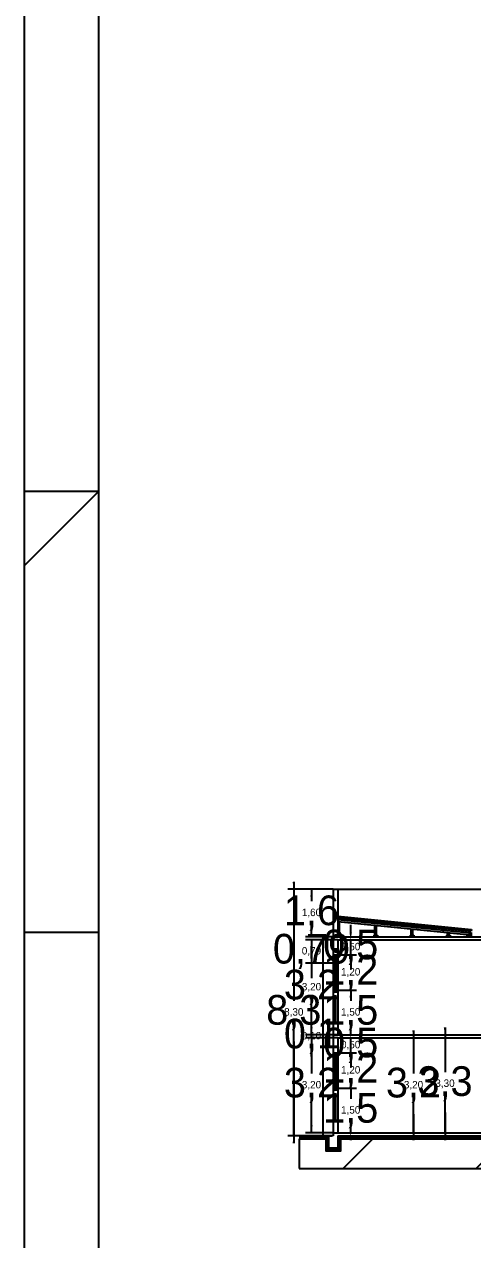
# Model space of a CAD drawing. Header units: metres. Extents: x -999 to 3200, y -1400 to 5056.
# Drawn here: x 1280.53 to 1295.63, y 4598.09 to 4639.01 of the extents above; entities that cross this region are included whole.
import ezdxf

# ---------------------------------------------------------------- set-up
doc = ezdxf.new("R2010")
doc.units = ezdxf.units.M
for name, color, linetype, true_color in [('1', 7, 'Continuous', 0x000001), ('PAREDE', 7, 'Continuous', 0x000005), ('S2MARGF', 7, 'Continuous', 0x000004), ('S2MARGG', 7, 'Continuous', 0x00000d), ('Vão', 7, 'Continuous', 0x000002)]:
    doc.layers.add(name, color=color, linetype=linetype, true_color=true_color)

# ---------------------------------------------------------------- blocks, each defined once
blk = doc.blocks.new('_CLOSEDFILLED')
at = {"color": 0, "linetype": 'BYBLOCK'}
blk.add_solid([(-1, 0.16), (0, 0), (-1, -0.16)], dxfattribs=at)

msp = doc.modelspace()

# ---------------------------------------------------------------- hatches: boundary and pattern name
at = {"layer": '1'}
h = msp.add_hatch(dxfattribs=at)
h.set_pattern_fill('ANSI31', color=1)
h.paths.add_polyline_path([(1322.885, 4602.09), (1321.985, 4602.09), (1321.985, 4601.69), (1321.485, 4601.69), (1321.485, 4602.09), (1315.76, 4602.09), (1315.76, 4601.698), (1315.26, 4601.698), (1315.26, 4601.99), (1312.66, 4601.99), (1312.66, 4601.69), (1312.147, 4601.69), (1312.147, 4601.29), (1300.615, 4601.29), (1300.615, 4601.09), (1300.115, 4601.09), (1300.115, 4601.39), (1297.515, 4601.39), (1297.515, 4601.09), (1297.015, 4601.09), (1297.015, 4601.49), (1291.19, 4601.49), (1291.19, 4601.09), (1290.69, 4601.09), (1290.69, 4601.49), (1289.79, 4601.49), (1289.79, 4600.49), (1322.885, 4600.49), (1322.885, 4602.09)])

# ---------------------------------------------------------------- linework, layer by layer
at = {"color": 1}
for p, q in [((1289.606, 4610.14), (1289.606, 4606.709)), ((1290.935, 4609.89), (1289.606, 4609.89)), ((1290.935, 4609.89), (1290.202, 4609.89)), ((1290.202, 4608.44), (1290.202, 4608.69)), ((1291.523, 4608.44), (1291.523, 4608.69)), ((1290.935, 4608.29), (1290.202, 4608.29)), ((1291.085, 4608.19), (1290.202, 4608.19)), ((1291.085, 4608.19), (1290.202, 4608.19)), ((1291.085, 4608.19), (1291.523, 4608.19)), ((1290.202, 4607.559), (1290.202, 4607.94)), ((1291.085, 4607.69), (1291.523, 4607.69)), ((1291.085, 4607.69), (1291.523, 4607.69)), ((1291.085, 4607.404), (1290.202, 4607.404)), ((1291.523, 4607.44), (1291.523, 4607.19)), ((1290.202, 4607.154), (1290.202, 4606.904)), ((1291.085, 4606.49), (1291.523, 4606.49)), ((1291.085, 4606.49), (1291.523, 4606.49)), ((1290.202, 4605.24), (1290.202, 4605.621)), ((1290.202, 4605.24), (1290.202, 4605.49)), ((1291.523, 4605.14), (1291.523, 4605.39)), ((1294.701, 4605.24), (1294.701, 4604.309)), ((1291.085, 4604.99), (1290.202, 4604.99)), ((1291.085, 4604.99), (1290.202, 4604.99)), ((1290.935, 4604.89), (1290.202, 4604.89)), ((1291.085, 4604.89), (1290.202, 4604.89)), ((1291.085, 4604.99), (1291.523, 4604.99)), ((1291.085, 4604.89), (1291.523, 4604.89)), ((1294.701, 4604.99), (1294.701, 4604.99)), ((1289.606, 4604.771), (1289.606, 4601.34)), ((1290.202, 4604.259), (1290.202, 4604.64)), ((1290.202, 4604.64), (1290.202, 4604.39)), ((1291.085, 4604.39), (1291.523, 4604.39)), ((1291.085, 4604.39), (1291.523, 4604.39)), ((1291.523, 4604.14), (1291.523, 4603.89)), ((1291.085, 4603.19), (1291.523, 4603.19)), ((1291.085, 4603.19), (1291.523, 4603.19)), ((1291.523, 4603.44), (1291.523, 4603.409)), ((1294.701, 4602.371), (1294.701, 4601.44)), ((1290.202, 4601.94), (1290.202, 4602.321)), ((1290.935, 4601.59), (1289.606, 4601.59)), ((1290.935, 4601.69), (1290.202, 4601.69)), ((1291.085, 4601.69), (1291.523, 4601.69)), ((1294.701, 4601.69), (1294.701, 4601.69)), ((1291.523, 4601.471), (1291.523, 4601.44))]:
    msp.add_line(p, q, dxfattribs=at)
at = {"color": 7}
for p, q in [((1293.582, 4604.89), (1293.64, 4604.89)), ((1293.64, 4605.14), (1293.64, 4604.259)), ((1293.64, 4602.321), (1293.64, 4601.44)), ((1293.582, 4601.69), (1293.64, 4601.69))]:
    msp.add_line(p, q, dxfattribs=at)
at = {"color": 8}
for p, q in [((1293.64, 4604.89), (1293.64, 4603.686)), ((1293.782, 4604.89), (1293.84, 4604.89)), ((1293.64, 4601.69), (1293.64, 4602.894)), ((1293.782, 4601.69), (1293.84, 4601.69))]:
    msp.add_line(p, q, dxfattribs=at)
at = {"color": 7}
for points in [[(1289.79, 4601.54), (1290.74, 4601.54), (1290.74, 4601.14), (1291.14, 4601.14), (1291.14, 4601.54), (1297.065, 4601.54), (1297.065, 4601.14), (1297.465, 4601.14), (1297.465, 4601.44), (1300.165, 4601.44), (1300.165, 4601.14), (1300.565, 4601.14), (1300.565, 4601.34)], [(1289.79, 4601.49), (1290.69, 4601.49), (1290.69, 4601.09), (1291.19, 4601.09), (1291.19, 4601.49), (1297.015, 4601.49), (1297.015, 4601.09), (1297.515, 4601.09), (1297.515, 4601.39), (1300.115, 4601.39), (1300.115, 4601.09), (1300.615, 4601.09), (1300.615, 4601.29)]]:
    msp.add_lwpolyline(points, dxfattribs=at)
at = {"layer": '1', "color": 8}
for p, q in [((1290.735, 4609.89), (1289.406, 4609.89)), ((1289.606, 4609.89), (1289.606, 4606.136)), ((1290.735, 4609.89), (1290.002, 4609.89)), ((1290.202, 4609.89), (1290.202, 4609.486)), ((1290.202, 4608.29), (1290.202, 4608.694)), ((1290.735, 4608.29), (1290.002, 4608.29)), ((1290.885, 4608.19), (1290.002, 4608.19)), ((1290.885, 4608.19), (1290.002, 4608.19)), ((1290.202, 4608.19), (1290.202, 4606.986)), ((1290.202, 4608.19), (1290.202, 4607.404)), ((1291.285, 4608.19), (1291.723, 4608.19)), ((1291.523, 4607.69), (1291.523, 4608.19)), ((1291.285, 4607.69), (1291.723, 4607.69)), ((1291.285, 4607.69), (1291.723, 4607.69)), ((1291.523, 4607.69), (1291.523, 4607.94)), ((1291.523, 4607.69), (1291.523, 4607.486)), ((1290.885, 4607.404), (1290.002, 4607.404)), ((1291.285, 4606.49), (1291.723, 4606.49)), ((1291.285, 4606.49), (1291.723, 4606.49)), ((1291.523, 4606.49), (1291.523, 4606.694)), ((1291.523, 4606.49), (1291.523, 4606.136)), ((1291.523, 4606.49), (1291.523, 4606.24)), ((1290.202, 4604.99), (1290.202, 4606.194)), ((1289.606, 4601.59), (1289.606, 4605.344)), ((1290.202, 4604.99), (1290.202, 4605.24)), ((1291.523, 4604.99), (1291.523, 4605.344)), ((1290.885, 4604.99), (1290.002, 4604.99)), ((1290.885, 4604.99), (1290.002, 4604.99)), ((1290.735, 4604.89), (1290.002, 4604.89)), ((1290.885, 4604.89), (1290.002, 4604.89)), ((1290.202, 4604.89), (1290.202, 4604.99)), ((1290.202, 4604.89), (1290.202, 4603.686)), ((1290.202, 4604.89), (1290.202, 4604.64)), ((1291.285, 4604.99), (1291.723, 4604.99)), ((1291.285, 4604.89), (1291.723, 4604.89)), ((1291.523, 4604.39), (1291.523, 4604.89)), ((1294.701, 4604.99), (1294.701, 4603.736)), ((1291.523, 4604.39), (1291.523, 4604.64)), ((1291.285, 4604.39), (1291.723, 4604.39)), ((1291.285, 4604.39), (1291.723, 4604.39)), ((1291.523, 4604.39), (1291.523, 4604.186)), ((1291.285, 4603.19), (1291.723, 4603.19)), ((1291.285, 4603.19), (1291.723, 4603.19)), ((1291.523, 4603.19), (1291.523, 4603.394)), ((1291.523, 4603.19), (1291.523, 4602.836)), ((1291.523, 4603.19), (1291.523, 4602.94)), ((1290.202, 4601.69), (1290.202, 4602.894)), ((1294.701, 4601.69), (1294.701, 4602.944)), ((1291.523, 4601.69), (1291.523, 4602.044)), ((1290.735, 4601.59), (1289.406, 4601.59)), ((1290.735, 4601.69), (1290.002, 4601.69)), ((1291.285, 4601.69), (1291.723, 4601.69))]:
    msp.add_line(p, q, dxfattribs=at)
at = {"layer": '1', "color": 1}
for p, q in [((1290.935, 4609.89), (1300.285, 4609.89)), ((1291.085, 4608.991), (1295.59, 4608.54)), ((1291.085, 4608.961), (1295.587, 4608.51)), ((1291.085, 4608.93), (1295.584, 4608.481)), ((1291.097, 4608.929), (1291.091, 4608.87)), ((1291.097, 4608.929), (1291.091, 4608.87)), ((1291.156, 4608.923), (1291.097, 4608.929)), ((1291.15, 4608.864), (1291.156, 4608.923)), ((1291.085, 4608.87), (1295.558, 4608.423)), ((1291.085, 4608.81), (1295.552, 4608.363)), ((1291.091, 4608.87), (1291.15, 4608.864)), ((1291.145, 4608.35), (1291.145, 4608.804)), ((1291.979, 4608.841), (1291.973, 4608.781)), ((1291.973, 4608.781), (1292.032, 4608.775)), ((1292.038, 4608.835), (1291.979, 4608.841)), ((1292.032, 4608.775), (1292.038, 4608.835)), ((1292.337, 4608.35), (1292.337, 4608.685)), ((1292.397, 4608.35), (1292.397, 4608.679)), ((1292.861, 4608.753), (1292.855, 4608.693)), ((1292.855, 4608.693), (1292.914, 4608.687)), ((1292.92, 4608.747), (1292.861, 4608.753)), ((1292.914, 4608.687), (1292.92, 4608.747)), ((1293.559, 4608.35), (1293.559, 4608.562)), ((1293.619, 4608.35), (1293.619, 4608.556)), ((1293.743, 4608.665), (1293.737, 4608.605)), ((1293.737, 4608.605), (1293.796, 4608.599)), ((1293.802, 4608.659), (1293.743, 4608.665)), ((1293.796, 4608.599), (1293.802, 4608.659)), ((1294.625, 4608.576), (1294.619, 4608.517)), ((1294.619, 4608.517), (1294.679, 4608.511)), ((1294.685, 4608.57), (1294.625, 4608.576)), ((1294.679, 4608.511), (1294.685, 4608.57)), ((1295.59, 4608.54), (1295.584, 4608.481)), ((1290.585, 4608.29), (1290.585, 4601.59)), ((1290.935, 4608.29), (1290.585, 4608.29)), ((1291.085, 4608.35), (1291.205, 4608.35)), ((1291.205, 4608.29), (1291.085, 4608.29)), ((1291.205, 4608.35), (1291.205, 4608.29)), ((1292.307, 4608.35), (1292.427, 4608.35)), ((1292.307, 4608.35), (1292.307, 4608.29)), ((1292.427, 4608.29), (1292.307, 4608.29)), ((1292.427, 4608.35), (1292.427, 4608.29)), ((1293.529, 4608.35), (1293.649, 4608.35)), ((1293.529, 4608.35), (1293.529, 4608.29)), ((1293.649, 4608.29), (1293.529, 4608.29)), ((1293.649, 4608.35), (1293.649, 4608.29)), ((1294.751, 4608.35), (1294.871, 4608.35)), ((1294.751, 4608.35), (1294.751, 4608.29)), ((1294.871, 4608.29), (1294.751, 4608.29)), ((1294.781, 4608.35), (1294.781, 4608.44)), ((1294.841, 4608.35), (1294.841, 4608.434)), ((1294.871, 4608.35), (1294.871, 4608.29)), ((1295.432, 4608.35), (1295.552, 4608.35)), ((1295.432, 4608.35), (1295.432, 4608.29)), ((1295.552, 4608.29), (1295.432, 4608.29)), ((1295.504, 4608.488), (1295.498, 4608.429)), ((1295.498, 4608.429), (1295.558, 4608.423)), ((1295.564, 4608.483), (1295.504, 4608.488)), ((1295.558, 4608.423), (1295.552, 4608.363)), ((1295.552, 4608.35), (1295.552, 4608.29)), ((1295.558, 4608.423), (1295.564, 4608.483)), ((1295.562, 4608.44), (1295.586, 4608.44)), ((1295.586, 4608.44), (1295.586, 4608.29)), ((1295.586, 4608.29), (1295.683, 4608.29)), ((1290.985, 4607.69), (1290.985, 4606.49)), ((1291.035, 4607.69), (1291.035, 4606.49)), ((1290.985, 4604.39), (1290.985, 4603.19)), ((1291.035, 4604.39), (1291.035, 4603.19)), ((1289.79, 4601.49), (1289.79, 4600.49)), ((1289.79, 4600.49), (1322.885, 4600.49))]:
    msp.add_line(p, q, dxfattribs=at)
at = {"layer": 'Defpoints'}
for p in [(1290.202, 4609.89), (1290.935, 4609.89), (1290.935, 4609.89), (1290.202, 4608.19), (1290.935, 4608.29), (1291.085, 4608.19), (1291.085, 4608.19), (1291.085, 4608.19), (1291.523, 4608.19), (1291.085, 4607.69), (1291.085, 4607.69), (1291.523, 4607.69), (1290.202, 4607.404), (1291.085, 4607.404), (1291.085, 4606.49), (1291.085, 4606.49), (1291.523, 4606.49), (1290.202, 4604.99), (1290.202, 4604.89), (1290.935, 4604.89), (1291.085, 4604.99), (1291.085, 4604.99), (1291.085, 4604.99), (1291.085, 4604.89), (1291.085, 4604.89), (1291.523, 4604.89), (1293.582, 4604.89), (1294.701, 4604.99), (1291.085, 4604.39), (1291.085, 4604.39), (1291.523, 4604.39), (1291.085, 4603.19), (1291.085, 4603.19), (1289.606, 4601.59), (1290.935, 4601.69), (1290.935, 4601.59), (1291.085, 4601.69), (1291.523, 4601.69), (1293.582, 4601.69), (1293.64, 4601.69), (1294.701, 4601.69), (1294.701, 4601.69)]:
    msp.add_point(p, dxfattribs=at)
at = {"layer": 'PAREDE', "color": 5}
for p, q in [((1290.935, 4609.89), (1290.935, 4607.69)), ((1291.085, 4609.89), (1291.085, 4608.29)), ((1290.935, 4608.29), (1300.435, 4608.29)), ((1291.085, 4608.19), (1291.085, 4607.69)), ((1291.085, 4608.19), (1297.185, 4608.19)), ((1290.935, 4607.89), (1291.085, 4607.89)), ((1290.935, 4607.69), (1291.085, 4607.69)), ((1290.935, 4606.49), (1290.935, 4604.39)), ((1290.935, 4606.49), (1291.085, 4606.49)), ((1291.085, 4606.49), (1291.085, 4604.99)), ((1290.935, 4606.44), (1291.085, 4606.44)), ((1290.935, 4604.99), (1300.435, 4604.99)), ((1291.085, 4604.89), (1291.085, 4604.39)), ((1291.085, 4604.89), (1297.185, 4604.89)), ((1290.935, 4604.59), (1291.085, 4604.59)), ((1290.935, 4604.39), (1291.085, 4604.39)), ((1290.935, 4603.19), (1290.935, 4601.59)), ((1290.935, 4603.19), (1291.085, 4603.19)), ((1291.085, 4603.19), (1291.085, 4601.69)), ((1290.935, 4603.14), (1291.085, 4603.14)), ((1290.785, 4601.59), (1289.785, 4601.59)), ((1290.785, 4601.19), (1290.785, 4601.59)), ((1290.785, 4601.59), (1290.885, 4601.59)), ((1290.935, 4601.59), (1290.885, 4601.59)), ((1290.935, 4601.69), (1297.185, 4601.69)), ((1291.085, 4601.59), (1297.11, 4601.59)), ((1291.085, 4601.59), (1291.085, 4601.19)), ((1290.785, 4601.19), (1291.085, 4601.19))]:
    msp.add_line(p, q, dxfattribs=at)
at = {"layer": 'S2MARGF', "color": 4}
for p, q in [((1283.026, 4623.287), (1280.526, 4620.787)), ((1283.026, 4623.287), (1280.526, 4623.287)), ((1283.026, 4608.437), (1280.526, 4608.437))]:
    msp.add_line(p, q, dxfattribs=at)
msp.add_lwpolyline([(1280.526, 4593.587), (1385.926, 4593.587), (1385.926, 4677.687), (1280.526, 4677.687)], close=True, dxfattribs=at)
at = {"layer": 'S2MARGG', "color": 13}
msp.add_line((1283.026, 4676.687), (1283.026, 4594.587), dxfattribs=at)
at = {"layer": 'Vão', "color": 2}
for p, q in [((1290.935, 4607.69), (1290.935, 4606.49)), ((1291.085, 4607.69), (1291.085, 4606.49)), ((1290.935, 4604.39), (1290.935, 4603.19)), ((1291.085, 4604.39), (1291.085, 4603.19))]:
    msp.add_line(p, q, dxfattribs=at)

# ---------------------------------------------------------------- block references
at = {"color": 7, "xscale": 0.25, "yscale": 0.25}
for p, rotation in [((1293.64, 4604.89), 270), ((1293.64, 4601.69), 90)]:
    msp.add_blockref('_CLOSEDFILLED', p, dxfattribs=dict(at, rotation=rotation))
at = {"layer": '1', "color": 1, "xscale": 0.25, "yscale": 0.25}
for p, rotation in [((1289.606, 4609.89), 270), ((1290.202, 4609.89), 90), ((1290.202, 4608.29), 270), ((1290.202, 4608.19), 90), ((1290.202, 4608.19), 90), ((1291.523, 4608.19), 270), ((1291.523, 4607.69), 90), ((1291.523, 4607.69), 90), ((1290.202, 4607.404), 270), ((1291.523, 4606.49), 270), ((1291.523, 4606.49), 90), ((1290.202, 4604.99), 270), ((1290.202, 4604.99), 270), ((1291.523, 4604.99), 270), ((1294.701, 4604.99), 270), ((1290.202, 4604.89), 90), ((1290.202, 4604.89), 90), ((1291.523, 4604.89), 270), ((1291.523, 4604.39), 90), ((1291.523, 4604.39), 90), ((1291.523, 4603.19), 270), ((1291.523, 4603.19), 270), ((1289.606, 4601.59), 90), ((1290.202, 4601.69), 270), ((1291.523, 4601.69), 90), ((1294.701, 4601.69), 90)]:
    msp.add_blockref('_CLOSEDFILLED', p, dxfattribs=dict(at, rotation=rotation))

# ---------------------------------------------------------------- texts
at = {"color": 7, "insert": (1293.64, 4603.29), "char_height": 1, "attachment_point": 5}
msp.add_mtext('3,2', dxfattribs=at)
at = {"color": 8, "insert": (1293.64, 4603.29), "char_height": 0.25, "attachment_point": 5}
msp.add_mtext('3,20', dxfattribs=at)
at = {"layer": '1', "color": 1, "char_height": 1, "attachment_point": 5}
for s, insert in [('1,6', (1290.202, 4609.09)), ('0,5', (1291.523, 4607.94)), ('0,79', (1290.202, 4607.797)), ('1,2', (1291.523, 4607.09)), ('3,2', (1290.202, 4606.59)), ('8,3', (1289.606, 4605.74)), ('1,5', (1291.523, 4605.74)), ('0,1', (1290.202, 4604.94)), ('0,5', (1291.523, 4604.64)), ('1,2', (1291.523, 4603.79)), ('3,2', (1290.202, 4603.29)), ('3,3', (1294.701, 4603.34)), ('1,5', (1291.523, 4602.44))]:
    msp.add_mtext(s, dxfattribs=dict(at, insert=insert))
at = {"layer": '1', "color": 8, "char_height": 0.25, "attachment_point": 5}
for s, insert in [('1,60', (1290.202, 4609.09)), ('0,79', (1290.202, 4607.797)), ('0,50', (1291.523, 4607.94)), ('1,20', (1291.523, 4607.09)), ('3,20', (1290.202, 4606.59)), ('8,30', (1289.606, 4605.74)), ('1,50', (1291.523, 4605.74)), ('0,10', (1290.202, 4604.94)), ('0,50', (1291.523, 4604.64)), ('1,20', (1291.523, 4603.79)), ('3,20', (1290.202, 4603.29)), ('3,30', (1294.701, 4603.34)), ('1,50', (1291.523, 4602.44))]:
    msp.add_mtext(s, dxfattribs=dict(at, insert=insert))

doc.saveas('drawing.dxf')
